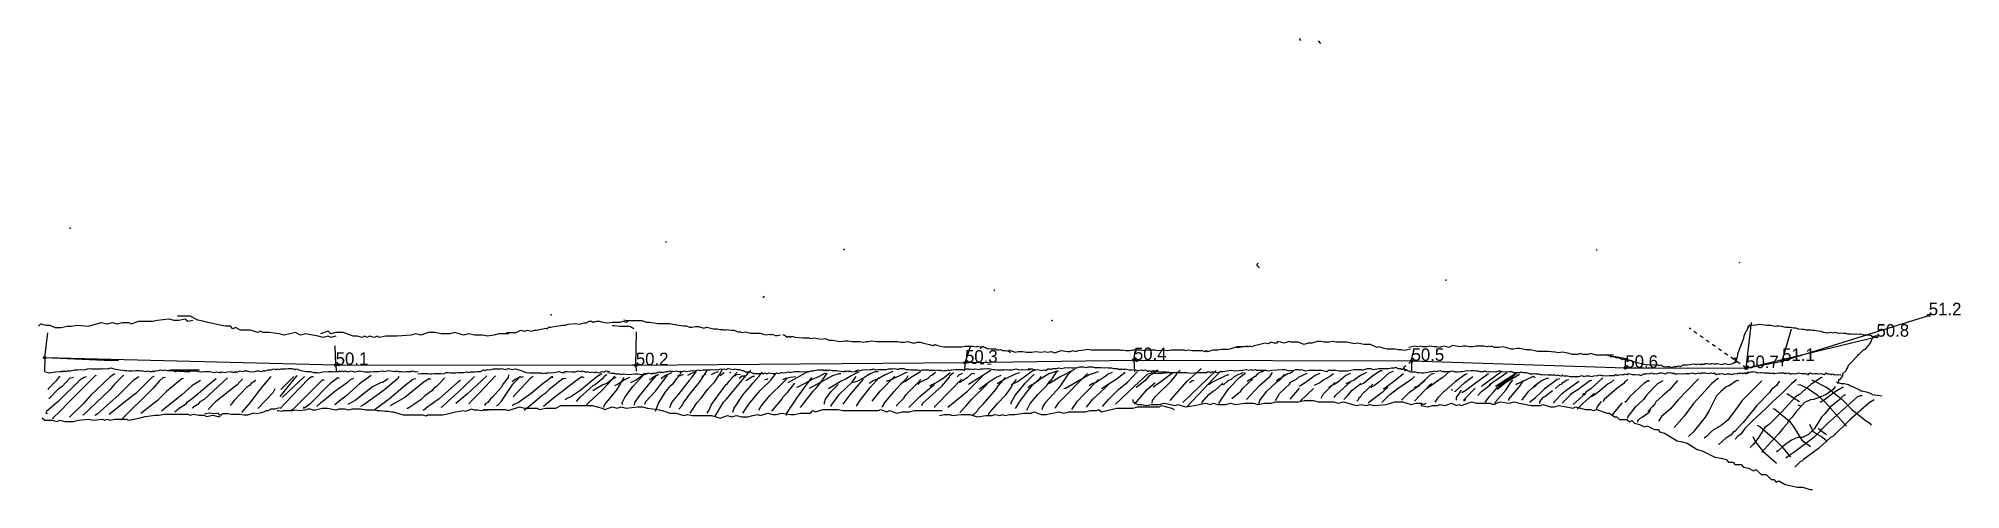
# Model space of a CAD drawing. Header units: millimetres. Extents: x 0 to 153, y -11 to 25.
import ezdxf

# ---------------------------------------------------------------- set-up
doc = ezdxf.new("R2010")
doc.units = ezdxf.units.MM
doc.linetypes.add('DASH', pattern=[0.6, 0.3, -0.3])

msp = doc.modelspace()

# ---------------------------------------------------------------- linework, layer by layer
at = {"layer": 'Shots', "color": 1}
for p, q in [((138.522, -0.27), (150.21, 3.374)), ((135.654, -0.84), (146.044, 1.67)), ((0, 0), (23.198, -0.588)), ((0, 0), (0, 0)), ((23.198, -0.588), (47.128, -0.608)), ((47.128, -0.608), (73.374, -0.4)), ((73.374, -0.4), (86.838, -0.198)), ((86.838, -0.198), (108.976, -0.262)), ((108.976, -0.262), (126.02, -0.812)), ((126.02, -0.812), (135.654, -0.84)), ((135.654, -0.84), (138.522, -0.27)), ((135.654, -0.84), (135.654, -0.84))]:
    msp.add_line(p, q, dxfattribs=at)
for centre in [(150.21, 3.374), (146.044, 1.67), (0, 0), (23.198, -0.588), (47.128, -0.608), (73.374, -0.4), (86.838, -0.198), (108.976, -0.262), (126.02, -0.812), (135.654, -0.84), (135.654, -0.84), (138.522, -0.27)]:
    msp.add_circle(centre, 0.1, dxfattribs=at)
at = {"layer": 'Sketch', "color": 32}
for points in [[(100.15, 25.27), (100.05, 25.47)], [(101.75, 25.07), (101.55, 25.27)], [(18.7, -4), (18.34, -4.12), (18.04, -4.12), (17.8, -4.24), (17.62, -4.24), (17.44, -4.36), (17.14, -4.42), (16.9, -4.48), (16.66, -4.42), (16.18, -4.6), (15.88, -4.6), (15.58, -4.54), (14.86, -4.54), (14.62, -4.48), (14.2, -4.48), (14.08, -4.6), (13.96, -4.6), (13.84, -4.42), (13.6, -4.48), (13.12, -4.42), (12.88, -4.48), (12.76, -4.48)], [(35.38, -4.18), (35.08, -4.18), (34.84, -4.24), (34.54, -4.18), (34.24, -4.18), (34.06, -4.12), (33.52, -4.3), (33.4, -4.24), (33.1, -4.3), (32.74, -4.36), (32.02, -4.54), (31.72, -4.6), (30.52, -4.6), (30.4, -4.66), (30.16, -4.6), (28.6, -4.6), (27.82, -4.36), (27.64, -4.36), (27.4, -4.3), (27.16, -4.3), (26.74, -4.24), (26.5, -4.24), (26.26, -4.18), (25.6, -4.18), (25.18, -4.12), (24.52, -4.12), (24.22, -4.18), (23.92, -4.12), (23.44, -4.12), (23.2, -4.18), (22.54, -4.06), (22.12, -4.06), (21.58, -4.18), (21.4, -4.18), (21.16, -4.12), (20.98, -4.12), (20.74, -4.18), (20.32, -4.24), (20.02, -4.18), (19.78, -4.24), (19, -4.24), (18.88, -4.3), (18.64, -4.24), (18.52, -4.24)], [(86.75, -3.33), (86.75, -3.53), (87.15, -3.73), (87.45, -3.73), (87.85, -3.83), (88.25, -3.73), (88.85, -3.73), (89.25, -3.63), (90.15, -3.83), (90.35, -3.73), (90.95, -3.93), (91.65, -3.83), (92.55, -3.63), (92.95, -3.73), (93.15, -3.63), (93.55, -3.73), (94.15, -3.73), (94.55, -3.63), (94.95, -3.73), (95.65, -3.63), (96.35, -3.63), (96.75, -3.73), (97.25, -3.63), (97.75, -3.63), (98.15, -3.53), (99.95, -3.53), (100.45, -3.43), (101.15, -3.43), (101.55, -3.53), (102.75, -3.53), (103.15, -3.63), (103.55, -3.53), (104.55, -3.83), (104.95, -3.73), (105.35, -3.83), (105.65, -3.73), (106.05, -3.83), (106.95, -3.73), (107.65, -3.53), (108.25, -3.53), (108.95, -3.73), (109.35, -3.63), (109.75, -3.63), (109.95, -3.73), (110.15, -3.63)]]:
    msp.add_lwpolyline(points, dxfattribs=at)
at = {"layer": 'Sketch', "color": 5}
for points in [[(49.5, 9.26), (49.54, 9.18)], [(123.74, 8.54), (123.74, 8.62)], [(111.74, 6.14), (111.74, 6.22)], [(135.1, 7.58), (135.18, 7.62)], [(57.3, 4.78), (57.3, 4.86), (57.38, 4.9)], [(75.74, 5.38), (75.66, 5.34)], [(0.06, -1.14), (0.34, -1.22), (0.54, -1.18), (0.86, -1.14), (1.22, -1.1), (1.34, -1.1), (1.42, -1.06), (1.5, -1.1), (1.58, -1.06), (1.66, -1.1), (1.82, -1.06), (2.02, -1.06), (2.38, -0.98), (2.62, -0.98), (2.82, -0.94), (3.14, -0.98), (3.42, -0.9), (3.62, -0.86), (3.78, -0.9), (4.54, -0.9), (4.62, -0.86), (4.82, -0.9), (4.98, -0.86), (5.06, -0.9), (5.26, -0.82), (5.5, -0.9), (5.86, -0.94), (6.02, -0.98), (6.38, -1.02), (6.54, -1.02), (6.74, -1.06), (6.98, -1.06), (7.26, -1.02), (7.54, -1.02), (7.7, -1.06), (7.86, -1.06), (8.06, -1.1), (8.22, -1.06), (8.42, -1.1), (8.54, -1.1), (8.62, -1.06), (8.7, -1.1), (8.86, -1.06), (9.06, -1.02), (9.22, -0.98), (9.38, -1.02), (9.54, -0.98), (9.7, -1.02), (10.06, -0.98), (12.34, -0.98)], [(4.14, -1.46), (4.06, -1.42), (1.86, -3.62), (1.22, -4.26), (0.62, -4.86), (0.74, -4.78)], [(5.58, -1.3), (5.22, -1.54), (3.66, -3.02), (3.1, -3.66), (1.98, -4.74)], [(6.3, -1.46), (6.22, -1.46), (5.58, -2.1), (5.18, -2.58), (3.06, -4.58), (3.1, -4.5)], [(8.7, -1.5), (8.54, -1.58), (7.26, -2.86), (6.5, -3.46), (5.14, -4.54)], [(9.82, -1.02), (11.58, -1.14)], [(10.38, -1.14), (10.62, -1.06), (11.1, -1.06), (11.18, -1.1), (11.38, -1.06), (12.02, -1.06), (12.42, -1.14), (12.5, -1.1), (12.58, -1.14), (12.74, -1.1), (13.1, -1.1), (13.3, -1.14), (13.5, -1.18), (13.7, -1.14), (13.9, -1.18), (13.98, -1.14), (14.06, -1.18), (14.14, -1.14), (14.34, -1.18), (14.7, -1.1), (14.86, -1.14), (14.98, -1.14), (15.06, -1.18), (15.18, -1.14), (15.26, -1.18)], [(15.1, -1.14), (15.38, -1.14), (15.58, -1.06), (15.78, -1.1), (15.94, -1.06), (16.14, -1.06), (16.38, -1.14), (16.74, -1.1), (16.9, -1.06), (17.06, -1.06), (17.26, -1.1), (17.42, -1.06), (17.58, -1.06), (17.82, -0.98), (18.02, -0.98), (18.26, -0.9), (18.46, -0.94), (18.54, -0.9), (18.7, -0.94), (18.86, -0.9), (19.22, -0.9), (19.42, -0.86), (19.74, -0.86), (19.98, -0.94), (20.06, -0.9), (20.42, -1.02), (20.82, -1.1), (21.18, -1.1), (21.42, -1.18), (21.74, -1.18), (21.86, -1.22), (22.18, -1.14), (22.62, -1.1), (22.94, -1.1), (23.1, -1.14), (23.26, -1.1), (23.42, -1.1), (23.5, -1.06), (23.58, -1.1), (23.7, -1.06), (23.86, -1.1), (23.94, -1.06), (24.18, -1.14), (24.42, -1.06), (24.66, -1.14), (24.94, -1.1), (25.1, -1.06), (25.54, -1.14), (25.94, -1.14), (26.22, -1.1), (26.62, -1.1), (26.9, -1.06), (27.1, -1.1), (27.42, -1.02), (27.58, -1.06), (27.94, -1.1), (28.02, -1.06), (28.18, -1.1), (28.46, -1.1), (28.66, -1.14), (28.82, -1.1), (29.22, -1.1), (29.3, -1.06), (29.58, -1.14), (29.66, -1.1), (29.74, -1.14)], [(18.02, -1.5), (17.14, -2.54), (16.38, -3.58), (15.7, -4.38)], [(20.1, -1.42), (18.74, -3.1)], [(19.86, -1.5), (18.82, -2.54)], [(20.7, -1.5), (18.94, -3.18)], [(26.02, -1.42), (25.66, -1.7), (25.1, -2.1), (23.98, -3.1), (23.62, -3.38), (23.14, -3.78)], [(28.22, -1.5), (28.14, -1.7), (27.1, -2.58), (25.46, -3.74), (25.18, -3.9)], [(29.74, -1.26), (29.82, -1.3), (30.02, -1.26), (30.58, -1.26), (30.74, -1.3), (30.86, -1.3), (31.02, -1.26), (31.58, -1.26), (31.78, -1.3), (32.02, -1.18), (32.18, -1.18), (32.38, -1.22), (32.78, -1.22), (32.94, -1.18), (33.42, -1.18), (33.62, -1.14), (33.78, -1.18), (33.94, -1.14), (34.3, -1.14), (34.46, -1.1), (34.74, -1.1), (34.98, -0.98), (35.06, -1.02), (35.3, -0.94), (35.5, -0.98), (35.78, -0.9), (36.34, -0.9), (36.42, -0.86), (36.7, -0.94), (36.98, -0.86), (37.3, -0.94), (37.54, -0.9), (37.98, -1.02), (38.22, -1.14), (38.38, -1.18), (38.66, -1.22), (39.62, -1.22), (39.7, -1.26), (39.86, -1.22), (39.94, -1.26), (40.14, -1.18), (40.3, -1.22), (40.58, -1.18), (40.98, -1.1), (41.22, -1.18), (41.38, -1.18), (41.5, -1.1), (41.66, -1.1), (41.74, -1.14), (41.9, -1.1), (42.06, -1.14), (42.34, -1.14), (42.5, -1.06), (42.78, -1.1), (42.86, -1.06), (43.1, -1.14), (43.34, -1.14), (43.5, -1.18), (43.66, -1.14), (43.82, -1.18), (43.9, -1.14), (44.06, -1.18), (44.22, -1.22), (44.42, -1.1), (44.58, -1.14), (44.66, -1.14), (44.74, -1.06), (45.06, -1.1)], [(34.26, -1.5), (32.94, -2.78), (32.18, -3.46), (31.7, -3.94), (31.58, -3.98)], [(35.26, -1.46), (33.7, -2.9), (32.78, -3.66)], [(35.94, -1.46), (34.7, -2.78), (34.06, -3.42), (33.82, -3.7)], [(36.98, -1.38), (36.94, -1.58), (36.54, -2.1), (36.38, -2.38), (35.74, -3.14), (35.54, -3.3), (35.34, -3.58), (35.14, -3.7), (35.06, -3.82)], [(36.01, -3.83), (36.13, -3.79), (36.41, -3.47), (37.33, -2.11), (37.81, -1.63), (37.89, -1.47)], [(38.94, -1.5), (38.7, -1.66), (37.34, -3.14)], [(44.42, -1.3), (44.02, -1.54), (42.66, -2.66), (41.94, -3.14), (41.66, -3.26), (41.5, -3.38)], [(42.41, -3.51), (42.69, -3.15), (43.45, -2.47), (43.73, -2.23), (43.89, -2.15), (44.09, -1.95), (44.37, -1.75), (44.57, -1.59), (44.61, -1.47), (44.81, -1.35)], [(43.13, -3.83), (43.41, -3.55), (44.41, -2.63), (45.25, -1.75), (45.45, -1.47)], [(44.86, -1.18), (45.16, -1.24), (45.4, -1.24), (45.52, -1.3), (45.82, -1.3), (46, -1.36), (46.12, -1.3), (46.54, -1.36), (47.08, -1.3), (47.32, -1.3), (47.56, -1.36), (47.8, -1.3), (47.92, -1.36)], [(46.09, -3.75), (46.01, -3.67), (46.25, -3.19), (46.45, -2.91), (46.89, -2.31), (47.65, -1.47), (47.85, -1.23)], [(47.86, -1.3), (47.18, -1.78), (46.7, -2.02)], [(47.01, -3.79), (47.05, -3.59), (47.45, -3.03), (48.25, -2.03), (48.57, -1.67), (48.77, -1.43)], [(47.85, -3.71), (47.93, -3.51), (48.69, -2.67), (49.09, -2.15), (49.61, -1.47), (49.65, -1.39)], [(47.86, -1.26), (48.02, -1.26), (48.1, -1.22), (48.3, -1.26), (48.46, -1.26), (48.54, -1.22), (48.62, -1.26), (48.86, -1.18), (49.02, -1.14), (49.1, -1.18), (49.18, -1.14), (49.26, -1.18), (49.54, -1.1), (49.7, -1.1), (49.86, -1.06), (49.94, -1.1), (50.02, -1.06), (50.1, -1.1), (50.38, -1.06), (50.58, -1.1), (50.82, -1.1), (50.98, -1.06), (51.14, -1.1), (51.5, -1.06), (51.58, -1.02), (51.66, -1.06), (51.94, -1.02), (52.1, -0.98), (52.26, -1.02), (52.46, -0.98), (53.06, -0.98), (53.14, -0.94), (53.3, -0.98), (53.46, -0.94), (53.54, -0.98), (53.74, -0.94), (53.9, -0.9), (53.98, -0.94), (54.14, -0.9), (54.34, -0.94), (54.5, -0.86), (54.66, -0.9), (54.9, -0.94), (55.06, -0.9), (55.22, -0.94), (55.42, -0.94), (55.58, -1.02), (55.7, -1.02), (55.86, -1.14), (56.22, -1.14), (56.54, -1.26), (57.34, -1.26), (57.42, -1.22), (57.58, -1.3), (57.74, -1.22), (58.02, -1.26), (58.26, -1.26), (58.34, -1.22), (58.5, -1.26), (58.74, -1.18), (58.94, -1.22), (59.34, -1.14), (59.42, -1.18), (59.74, -1.1), (60.18, -1.1), (60.34, -1.14), (60.5, -1.1), (60.66, -1.14), (60.86, -1.14), (61.1, -1.06), (61.26, -1.06), (61.62, -0.98), (62.06, -0.98), (62.14, -1.02), (62.22, -0.98), (62.3, -1.02), (62.38, -0.98), (62.46, -1.02), (62.58, -0.98), (62.78, -1.02), (63.1, -1.02), (63.26, -1.06), (63.62, -1.1), (63.74, -1.1), (63.82, -1.06), (63.9, -1.1), (64.06, -1.06), (64.14, -1.1), (64.22, -1.06), (64.3, -1.14), (64.66, -1.1), (64.82, -1.06)], [(48.94, -1.34), (48.82, -1.42), (48.74, -1.42), (48.46, -1.58), (48.38, -1.7), (48.18, -1.78)], [(48.69, -4.19), (48.69, -4.27), (48.93, -3.63), (49.53, -2.71), (49.93, -2.23), (50.13, -2.03), (50.41, -1.67), (50.61, -1.43), (50.77, -1.11)], [(49.98, -1.22), (49.5, -1.42), (49.14, -1.7)], [(49.85, -3.99), (50.01, -3.59), (50.53, -2.95), (51.41, -1.83), (51.45, -1.71), (51.61, -1.55), (51.97, -1.07)], [(50.9, -1.34), (50.66, -1.46), (50.54, -1.46), (50.46, -1.5)], [(50.57, -4.11), (50.81, -3.83), (50.93, -3.59), (51.13, -3.31), (51.41, -2.95), (52.21, -1.95), (52.57, -1.39), (52.81, -1.03), (52.81, -0.95)], [(51.9, -1.1), (51.26, -1.42)], [(51.45, -4.43), (52.01, -3.59), (52.33, -3.23), (52.85, -2.55), (53.17, -2.19), (53.41, -1.95), (53.85, -1.27), (53.97, -1.07), (54.01, -0.99)], [(52.7, -1.3), (52.46, -1.5), (52.38, -1.5)], [(52.81, -4.43), (52.93, -4.27), (53.17, -3.75), (54.09, -2.47), (54.33, -2.15), (54.45, -2.07), (54.57, -1.87), (55.21, -1.15)], [(53.7, -1.14), (53.54, -1.18), (53.34, -1.26), (53.14, -1.38)], [(53.45, -4.67), (54.13, -3.55), (54.33, -3.35), (54.61, -2.99), (55.73, -1.63), (56.09, -1.23), (56.29, -0.99)], [(54.18, -1.22), (53.86, -1.46)], [(55.46, -1.38), (55.3, -1.34), (55.14, -1.38), (55.06, -1.46), (54.98, -1.46), (54.78, -1.62)], [(54.85, -4.35), (54.97, -4.03), (55.69, -2.95), (56.25, -2.31), (56.45, -2.03), (56.97, -1.47), (57.21, -1.15)], [(55.82, -1.46), (55.7, -1.5), (55.62, -1.46), (55.38, -1.66)], [(55.65, -4.43), (56.13, -3.71), (57.05, -2.63), (57.89, -1.79), (58.29, -1.27)], [(56.58, -1.5), (56.46, -1.5), (56.02, -1.78), (55.86, -1.86)], [(60.94, -1.14), (60.86, -1.1), (59.26, -2.02)], [(62.26, -1.26), (62.18, -1.26), (61.74, -1.5), (61.18, -1.74), (60.1, -2.34), (59.94, -2.38)], [(60.25, -3.99), (60.49, -3.67), (60.89, -3.15), (61.25, -2.71), (61.49, -2.47), (61.93, -1.91), (62.37, -1.23)], [(63.46, -1.3), (63.3, -1.3), (62.82, -1.46), (60.94, -2.46)], [(64.94, -1.14), (64.34, -1.42), (63.82, -1.74), (63.54, -1.86), (62.5, -2.5)], [(62.69, -3.91), (62.69, -3.83), (63.37, -2.91), (64.37, -1.95), (64.69, -1.51)], [(66.46, -1.14), (66.18, -1.14), (65.82, -1.3), (65.3, -1.62), (64.74, -1.9), (64.38, -2.02)], [(64.62, -1.02), (64.7, -1.06), (64.86, -0.98), (65.06, -1.02), (65.22, -0.98), (65.46, -0.94), (65.66, -0.98), (65.82, -0.94), (65.98, -0.94), (66.06, -0.9), (66.26, -0.98), (66.42, -0.94), (67.1, -0.94), (67.26, -0.9), (67.62, -0.9), (67.78, -0.86), (68.06, -0.94), (68.14, -0.86), (68.5, -0.86), (68.66, -0.94), (68.86, -0.94), (69.02, -0.98), (69.62, -0.98), (69.82, -1.02), (69.98, -0.98), (70.46, -0.98), (70.58, -1.02), (70.66, -0.98), (70.74, -1.02), (70.82, -0.98), (70.98, -1.02), (71.14, -0.98), (71.3, -1.02), (71.38, -0.98), (71.54, -1.06), (71.7, -1.02), (71.9, -1.02), (72.06, -0.98), (72.14, -1.02), (72.3, -0.98), (72.62, -0.94), (73.18, -0.94), (73.26, -0.98), (73.5, -0.9), (73.66, -0.9), (73.74, -0.94), (73.86, -0.9), (74.02, -0.94), (74.18, -0.9), (74.5, -0.94), (74.66, -0.9), (74.82, -0.9), (74.94, -0.86), (75.02, -0.9), (75.1, -0.86), (75.18, -0.9), (75.26, -0.86), (75.62, -0.94), (75.74, -0.94), (75.9, -0.98), (76.5, -0.98), (76.58, -0.94), (76.66, -0.98), (76.74, -0.94), (76.9, -0.98), (77.1, -0.98), (77.26, -0.94), (77.42, -0.9), (77.62, -0.94), (77.86, -0.98), (77.94, -0.94), (78.14, -0.98), (78.34, -0.94), (78.5, -0.98), (78.58, -0.94)], [(67.62, -1.1), (67.02, -1.38), (66.5, -1.66), (66.06, -1.86), (65.74, -2.06)], [(65.97, -3.47), (66.09, -3.35), (66.61, -2.67), (67.77, -1.47)], [(66.77, -3.95), (67.01, -3.55), (67.73, -2.71), (68.17, -2.19), (68.73, -1.63), (68.85, -1.43)], [(68.78, -1.18), (68.62, -1.22), (68.14, -1.46), (67.3, -1.86), (67.18, -1.86), (67.1, -1.9)], [(69.82, -1.14), (69.02, -1.62), (68.62, -1.9), (68.34, -2.02), (68.26, -2.1)], [(71.02, -1.18), (70.74, -1.42), (70.62, -1.46), (70.38, -1.7), (69.74, -1.98), (69.62, -2.14)], [(69.93, -3.83), (70.01, -3.63), (71.53, -2.27), (72.13, -1.55), (72.17, -1.43), (72.45, -1.19)], [(72.18, -1.22), (71.7, -1.62), (71.06, -2.02), (70.74, -2.18), (70.58, -2.3)], [(72.01, -3.95), (73.57, -2.67), (74.77, -1.47)], [(73.18, -1.26), (72.9, -1.38), (72.74, -1.54)], [(74.14, -1.34), (74.1, -1.26), (73.9, -1.3), (73.54, -1.62), (72.9, -2.02)], [(75.42, -1.02), (73.66, -2.14)], [(76.22, -1.42), (75.86, -1.58), (75.46, -1.86), (75.34, -1.9), (74.5, -2.54)], [(77.74, -1.22), (77.42, -1.3), (76.66, -1.66), (75.94, -2.1)], [(77.05, -3.71), (77.05, -3.59), (77.37, -3.03), (78.17, -2.03), (78.89, -1.31)], [(78.98, -0.98), (78.78, -1.06), (77.62, -1.9), (77.06, -2.18)], [(77.41, -4.07), (77.81, -3.43), (78.29, -2.75), (78.73, -2.23), (79.33, -1.67), (79.45, -1.47)], [(78.29, -4.19), (78.57, -3.67), (79.17, -2.95), (79.89, -2.23), (80.13, -1.87), (80.25, -1.79), (80.73, -1.07), (80.81, -1.03)], [(80.7, -1.14), (80.62, -1.1), (80.06, -1.3), (79.42, -1.7), (78.86, -2.1), (78.54, -2.26), (78.38, -2.42)], [(78.42, -0.86), (78.58, -0.9), (78.74, -0.9), (78.98, -0.98), (79.14, -0.94), (79.5, -1.02), (79.66, -0.98), (79.82, -1.02), (79.98, -0.9), (80.1, -0.9), (80.26, -0.94), (80.34, -0.86), (80.66, -0.86), (80.82, -0.82), (81.06, -0.86), (81.38, -0.78), (81.66, -0.82), (81.74, -0.78), (81.9, -0.82), (82.3, -0.82), (82.54, -0.74), (82.82, -0.74), (83.02, -0.78), (83.18, -0.74), (83.54, -0.74), (83.7, -0.78), (84.22, -0.78), (84.5, -0.82), (84.66, -0.78), (84.82, -0.82), (85.06, -0.82), (85.22, -0.86), (85.5, -0.86), (85.66, -0.94), (85.74, -0.9), (85.82, -0.94), (85.9, -0.9), (86.06, -0.94), (86.14, -0.9), (86.46, -0.98), (86.7, -0.98), (86.86, -0.94), (87.18, -1.02), (87.42, -0.98), (87.58, -1.02), (87.74, -0.98), (87.98, -1.1), (88.06, -1.02), (88.22, -1.1), (88.3, -1.06), (88.42, -1.1), (88.58, -1.06)], [(79.53, -4.15), (79.57, -3.95), (79.81, -3.55), (80.97, -2.31), (81.61, -1.35), (81.93, -0.99)], [(82.1, -0.94), (81.02, -1.5), (80.06, -2.1)], [(80.57, -4.03), (80.89, -3.55), (83.13, -1.27)], [(83.98, -1.14), (83.26, -1.38), (81.38, -2.46), (81.26, -2.5)], [(85.1, -1.18), (84.7, -1.34), (84.62, -1.46), (83.82, -1.98), (83.54, -2.06), (83.26, -2.26)], [(86.14, -1.18), (85.5, -1.7), (84.26, -2.5)], [(84.33, -3.91), (84.85, -3.31), (85.61, -2.55), (86.33, -1.95), (87.13, -1.11)], [(85.37, -3.71), (86.85, -2.31), (87.93, -1.31)], [(88.78, -1.02), (88.66, -1.02), (88.34, -1.3), (88.06, -1.46), (87.7, -1.86), (87.22, -2.22), (87.02, -2.38)], [(87.94, -1.3), (88.18, -1.24), (88.3, -1.18), (88.42, -1.24), (89.08, -1.24), (89.62, -1.18), (91.06, -1.18), (91.3, -1.24), (91.96, -1.18), (92.62, -1.18), (92.74, -1.12), (92.98, -1.18), (93.1, -1.12), (93.46, -1.18), (93.76, -1.12), (93.94, -1.12), (94.24, -1.06), (94.6, -1), (94.9, -1.06), (95.5, -1), (95.8, -0.94), (96.04, -1), (96.16, -0.94), (96.28, -1), (96.52, -0.94), (96.64, -1), (97.36, -1), (97.54, -1.06), (97.84, -1), (98.68, -0.94), (98.86, -0.94), (99.22, -1.06), (99.34, -1), (99.52, -1.06), (99.76, -0.94), (99.94, -0.94), (100.06, -1), (100.18, -0.94), (100.48, -1.06), (100.78, -1), (101.8, -1), (102.22, -1.12), (102.34, -1), (102.94, -1), (103.18, -1.06), (103.9, -1.06), (104.38, -0.94), (104.92, -0.94), (105.04, -1), (105.46, -0.88), (105.7, -0.88), (105.94, -0.94), (106.36, -0.88), (107.14, -0.88), (107.38, -0.82), (107.62, -0.82), (107.74, -0.76), (107.86, -0.88), (108.1, -0.88), (108.22, -0.94), (108.34, -0.88), (108.46, -0.94), (108.34, -0.82)], [(88.29, -3.63), (88.33, -3.43), (88.57, -3.11), (89.81, -1.87), (90.25, -1.31), (90.25, -1.23), (90.53, -0.99)], [(88.3, -1.06), (88.38, -1.02), (88.74, -1.1), (89.06, -1.14), (89.42, -1.14), (89.5, -1.18), (89.58, -1.14), (89.9, -1.22)], [(89.94, -1.22), (88.98, -1.94), (88.54, -2.26), (88.42, -2.3), (88.38, -2.38)], [(89.73, -3.43), (91.09, -1.87), (92.05, -1.03), (92.21, -0.87)], [(90.73, -3.59), (93.41, -1.03)], [(91.09, -3.91), (93.73, -1.07)], [(94.38, -1.42), (94.3, -1.38), (93.06, -1.98), (92.78, -2.18)], [(93.61, -3.67), (93.81, -3.31), (94.41, -2.47), (95.25, -1.59), (95.69, -1.27), (95.73, -1.19)], [(95.54, -1.18), (95.38, -1.3), (95.18, -1.34), (94.82, -1.54), (94.58, -1.74), (94.34, -1.86), (94.02, -2.14), (93.9, -2.18)], [(95.81, -3.35), (96.85, -2.23), (97.69, -1.47), (97.89, -1.19)], [(97.26, -1.02), (97.1, -1.14), (96.98, -1.14), (96.7, -1.3), (96.5, -1.5), (95.86, -1.9)], [(96.81, -3.67), (96.89, -3.43), (97.41, -2.71), (98.17, -1.99), (98.57, -1.67), (98.85, -1.35)], [(99.54, -1.1), (99.26, -1.26), (99.1, -1.3), (98.7, -1.54), (98.46, -1.66), (98.22, -1.86)], [(100.62, -1.26), (99.94, -1.58), (99.78, -1.74), (99.3, -1.98), (99.22, -2.06)], [(101.66, -1.26), (101.3, -1.42), (100.42, -2.06), (100.02, -2.3)], [(102.74, -1.3), (102.46, -1.5), (101.98, -1.78), (101.66, -2.02), (101.22, -2.22)], [(104.1, -1.26), (103.74, -1.42), (103.18, -1.9), (102.9, -2.1), (102.62, -2.22), (102.38, -2.38)], [(105.38, -1.18), (104.9, -1.42), (104.42, -1.78), (103.74, -2.1)], [(106.62, -1.06), (106.5, -1.06), (105.9, -1.46), (105.14, -2.06), (104.86, -2.18)], [(107.5, -1.1), (107.18, -1.22), (106.34, -1.98), (106.02, -2.22), (105.82, -2.34), (105.74, -2.42)], [(108.34, -1.3), (107.42, -2.02), (107.14, -2.22), (106.78, -2.5), (106.7, -2.5)], [(109.22, -1.5), (108.94, -1.78), (107.86, -2.5), (107.5, -2.78)], [(108.42, -1.06), (108.54, -0.94), (108.7, -1.06), (108.78, -1.06), (108.86, -1.14), (109.26, -1.14), (109.42, -1.18), (109.62, -1.18), (109.78, -1.22), (109.94, -1.22), (110.1, -1.18), (110.5, -1.1), (110.58, -1.14), (110.78, -1.06), (110.94, -1.1), (111.22, -1.02), (111.46, -1.1), (112.02, -1.1), (112.18, -1.06), (112.42, -1.14), (112.7, -1.14), (112.86, -1.1), (113.02, -1.1), (113.3, -1.06), (113.74, -1.02), (113.98, -1.02), (114.14, -1.06), (114.26, -1.06), (114.42, -1.1), (114.7, -1.1), (114.78, -1.06), (114.98, -1.14), (115.14, -1.1), (115.22, -1.14), (115.3, -1.1), (115.5, -1.14), (115.58, -1.1), (115.66, -1.14), (115.94, -1.06), (116.02, -1.06), (116.1, -1.14), (116.26, -1.1), (116.62, -1.14), (116.78, -1.1), (116.94, -1.1), (117.1, -1.18), (117.62, -1.18), (117.7, -1.14), (117.86, -1.18), (118.1, -1.18), (118.42, -1.3), (118.62, -1.3), (118.7, -1.26), (118.86, -1.3), (119.1, -1.3), (119.26, -1.34), (119.38, -1.34), (119.54, -1.38), (119.7, -1.34), (119.86, -1.38), (120.38, -1.38), (120.54, -1.42), (120.62, -1.38), (120.86, -1.46), (120.94, -1.46)], [(110.78, -1.26), (110.5, -1.34), (109.7, -2.1), (109.5, -2.3), (109.3, -2.34), (109.22, -2.42)], [(112.02, -1.14), (111.9, -1.18), (111.74, -1.34), (111.46, -1.58), (111.18, -1.78), (110.18, -2.5)], [(113.42, -1.3), (113.22, -1.38), (112.46, -1.94), (111.54, -2.74)], [(112.41, -2.67), (112.49, -2.67), (113.21, -1.99), (113.85, -1.51)], [(115.1, -1.3), (114.14, -1.98), (113.3, -2.62), (112.98, -2.82)], [(116.18, -1.1), (114.54, -2.3)], [(116.58, -1.22), (115.18, -2.18)], [(117.3, -1.26), (115.66, -2.3)], [(117.34, -1.26), (115.82, -2.54)], [(117.58, -1.34), (115.9, -2.34)], [(117.14, -1.46), (115.94, -2.26)], [(118.82, -1.62), (118.66, -1.5), (117.46, -2.1), (117.38, -2.1), (117.3, -2.18)], [(120.98, -1.34), (120.98, -1.42), (121.14, -1.46), (121.42, -1.46), (121.62, -1.5), (122.3, -1.5), (122.54, -1.42), (122.7, -1.5), (122.9, -1.46), (123.14, -1.46), (123.3, -1.5), (123.5, -1.46), (123.82, -1.42), (123.98, -1.38), (124.14, -1.42), (124.26, -1.42), (124.42, -1.46), (124.74, -1.42), (125.18, -1.42), (125.22, -1.34), (125.3, -1.34), (125.38, -1.42), (125.54, -1.38), (125.74, -1.34), (125.9, -1.34), (125.98, -1.3), (126.14, -1.34), (126.22, -1.34), (126.26, -1.26), (126.58, -1.34), (126.74, -1.34), (126.94, -1.38), (127.1, -1.34), (127.26, -1.42), (127.5, -1.3), (127.66, -1.3), (127.74, -1.26), (127.94, -1.3), (128.1, -1.22), (128.26, -1.3), (128.34, -1.26), (128.54, -1.3), (128.78, -1.22), (128.94, -1.22), (129.22, -1.3), (129.38, -1.18), (129.54, -1.22), (129.62, -1.18), (129.78, -1.26), (129.86, -1.22), (129.94, -1.3), (130.14, -1.3), (130.3, -1.26), (130.46, -1.3), (130.58, -1.26), (130.66, -1.3), (130.82, -1.26), (131.14, -1.26), (131.34, -1.22), (131.58, -1.3), (131.86, -1.22), (132.02, -1.26), (132.1, -1.22), (132.38, -1.22), (132.66, -1.26), (132.82, -1.22), (132.98, -1.26), (133.1, -1.22), (133.26, -1.34), (133.42, -1.3), (133.58, -1.3), (133.74, -1.26), (133.94, -1.34), (134.1, -1.3), (134.34, -1.3), (134.5, -1.34), (134.74, -1.26), (134.9, -1.3), (135.06, -1.22), (135.14, -1.26), (135.3, -1.22), (135.38, -1.26), (135.54, -1.22), (135.78, -1.22), (135.78, -1.14), (135.86, -1.18)], [(135.54, -1.26), (135.7, -1.26), (136.02, -1.14), (136.18, -1.14), (136.26, -1.1), (136.5, -1.18), (136.66, -1.22), (136.82, -1.18), (136.94, -1.18), (137.1, -1.22), (137.46, -1.22), (137.54, -1.26), (137.7, -1.22), (137.78, -1.26), (137.86, -1.22), (137.94, -1.26), (138.22, -1.22), (138.62, -1.22), (138.7, -1.26), (138.78, -1.22), (138.86, -1.26), (139.06, -1.22), (139.14, -1.3), (139.3, -1.3), (139.38, -1.26), (139.54, -1.3), (139.7, -1.26), (139.86, -1.22), (140.06, -1.26), (140.3, -1.26), (140.38, -1.3), (140.46, -1.26), (140.54, -1.34), (140.62, -1.34), (140.74, -1.22), (140.9, -1.26), (140.98, -1.3), (141.14, -1.26), (141.34, -1.26), (141.5, -1.3), (141.66, -1.26), (141.86, -1.34), (142.02, -1.22), (142.1, -1.3), (142.26, -1.3), (142.42, -1.34), (142.5, -1.3), (142.66, -1.38), (142.74, -1.34), (142.9, -1.38), (142.98, -1.34), (143.14, -1.38), (143.22, -1.38)], [(3.3, -1.54), (3.14, -1.58), (2.82, -1.78), (1.06, -3.5), (0.18, -4.26), (0.1, -4.42), (0.22, -4.46)], [(1.22, -1.54), (1.14, -1.54), (0.9, -1.86), (0.3, -2.46), (0.26, -2.54)], [(2.3, -1.58), (1.98, -1.66), (1.38, -2.3), (1.1, -2.5), (0.34, -3.3)], [(7.5, -1.54), (7.06, -1.82), (5.94, -2.94), (4.18, -4.5), (4.06, -4.62), (4.06, -4.54)], [(9.62, -1.58), (9.42, -1.62), (9.14, -1.86), (8.62, -2.46), (6.06, -4.98)], [(11.06, -1.66), (10.94, -1.7), (9.7, -2.7), (8.98, -3.42), (7.78, -4.38), (7.66, -4.46)], [(12.42, -1.82), (11.74, -2.26), (10.94, -2.98), (9.3, -4.26)], [(13.66, -1.7), (12.98, -2.26), (11.86, -3.22), (11.3, -3.62), (11.22, -3.74), (10.74, -4.02), (10.38, -4.34)], [(14.58, -1.62), (12.7, -3.34), (12.38, -3.54), (12.22, -3.74), (11.82, -3.98), (11.78, -4.06)], [(15.78, -1.7), (15.34, -2.18), (14.62, -2.74), (13.62, -3.54), (13.02, -4.14)], [(16.82, -1.82), (16.46, -2.06), (16.34, -2.22), (16.1, -2.38), (15.1, -3.42), (14.94, -3.62), (14.9, -3.74), (14.78, -3.82)], [(18.34, -2.5), (18.18, -2.82), (16.98, -4.06)], [(21.42, -1.54), (21.3, -1.54), (21.02, -1.7), (19.74, -3.06), (19.22, -3.58), (18.78, -4.06)], [(22.3, -1.82), (22.14, -1.78), (19.78, -4.14), (19.58, -4.26), (19.66, -4.18)], [(23.5, -1.66), (23.38, -1.62), (22.74, -2.1), (21.18, -3.66), (20.9, -3.9), (20.62, -4.06), (20.7, -3.94)], [(24.62, -1.66), (24.34, -1.78), (24.14, -1.98), (23.14, -2.7), (22.34, -3.38), (22.02, -3.62), (21.7, -3.9)], [(27.38, -1.7), (26.94, -1.98), (26.78, -2.02), (26.14, -2.34), (24.74, -3.42), (24.18, -3.74)], [(29.58, -1.7), (29.34, -1.74), (28.74, -2.22), (27.5, -3.3), (26.34, -4.14), (26.26, -4.18)], [(30.82, -1.74), (30.66, -1.7), (30.26, -1.94), (28.7, -3.18), (27.74, -3.74), (27.58, -3.86)], [(31.9, -1.62), (31.3, -2.26), (31.02, -2.46), (30.86, -2.66), (30.3, -3.06), (29.98, -3.38), (28.94, -4.06), (28.86, -4.06)], [(33.14, -1.82), (32.9, -1.98), (31.46, -3.3), (30.54, -3.94), (30.22, -4.18), (30.14, -4.22)], [(38.14, -1.54), (37.98, -1.58), (37.9, -1.54), (37.5, -1.74), (37.26, -1.94)], [(40.5, -1.62), (40.5, -1.54), (40.42, -1.54), (40.14, -1.78), (39.74, -2.06), (38.78, -2.86), (37.78, -3.58), (37.42, -3.74), (37.26, -3.86)], [(41.54, -1.66), (41.38, -1.7), (41.3, -1.7), (40.22, -2.54), (39.9, -2.86), (39.66, -3.02), (38.9, -3.7), (38.22, -4.22)], [(43.02, -1.62), (42.82, -1.54), (42.3, -1.9), (40.42, -3.34), (39.78, -3.9)], [(45.54, -1.58), (45.34, -1.66), (44.82, -2.06), (44.5, -2.18), (43.7, -2.66)], [(44.57, -3.95), (44.65, -3.75), (45.65, -2.55), (46.21, -1.59)], [(46.62, -1.58), (46.22, -1.78), (45.66, -2.14), (45.42, -2.26)], [(56.93, -4.19), (57.09, -3.91), (57.81, -3.03), (58.89, -1.95), (59.17, -1.67)], [(57.66, -1.66), (57.58, -1.74), (57.42, -1.78)], [(57.97, -4.27), (58.81, -3.27), (58.85, -3.15), (59.21, -2.79), (59.81, -2.03)], [(59.86, -1.54), (59.46, -1.58), (59.06, -1.66), (58.82, -1.78)], [(59.13, -4.63), (59.17, -4.43), (60.01, -3.15), (61.17, -1.59)], [(62.17, -3.71), (62.17, -3.59), (62.25, -3.31), (62.69, -2.71), (63.25, -2.15)], [(63.65, -3.71), (64.29, -2.87), (65.29, -1.71)], [(64.73, -3.87), (64.97, -3.47), (65.81, -2.39), (66.53, -1.59)], [(67.93, -3.87), (67.93, -3.79), (68.49, -3.23), (68.69, -2.95), (69.73, -1.91), (69.77, -1.79), (69.85, -1.75)], [(68.89, -3.99), (69.77, -3.11), (70.85, -2.19), (70.93, -2.15)], [(70.97, -3.99), (70.97, -3.91), (72.29, -2.55), (73.09, -1.71)], [(72.97, -4.39), (73.45, -3.87), (73.93, -3.31), (75.13, -2.11), (75.17, -2.03)], [(73.97, -4.63), (74.33, -4.27), (74.41, -4.11), (74.81, -3.71), (75.85, -2.51), (76.05, -2.23), (76.61, -1.59)], [(75.25, -4.59), (75.29, -4.43), (75.97, -3.67), (76.65, -2.95), (77.01, -2.47), (77.21, -2.07), (77.49, -1.75)], [(81.89, -4.15), (82.33, -3.47), (82.85, -2.95), (84.01, -1.75)], [(83.05, -3.95), (83.17, -3.83), (83.57, -3.31), (84.53, -2.43), (84.85, -2.11)], [(86.89, -3.71), (87.89, -2.55), (88.53, -1.99)], [(91.62, -1.86), (91.5, -1.86), (91.26, -2.02)], [(92.29, -3.63), (92.29, -3.55), (92.81, -2.95), (93.17, -2.67), (93.33, -2.59), (93.93, -2.03)], [(94.65, -3.27), (95.37, -2.67), (95.49, -2.47), (96.29, -1.71)], [(98.13, -3.43), (98.45, -2.87), (99.29, -2.07)], [(99.29, -3.31), (100.05, -2.43)], [(100.09, -3.47), (101.17, -2.47)], [(101.77, -3.23), (101.93, -2.91), (102.85, -1.99)], [(102.81, -3.19), (102.93, -2.99), (104.13, -1.91)], [(103.57, -3.35), (103.81, -3.11), (104.25, -2.59), (104.93, -2.07)], [(104.61, -3.47), (104.77, -3.31), (104.81, -3.19), (104.93, -3.11), (105.01, -2.95), (105.53, -2.43), (105.89, -2.11)], [(105.57, -3.63), (105.57, -3.55), (106.73, -2.67), (107.09, -2.35)], [(106.61, -3.59), (107.25, -2.95), (107.85, -2.47)], [(108.17, -3.39), (108.57, -2.99), (108.81, -2.75), (109.33, -2.39), (110.05, -1.79)], [(109.21, -3.47), (110.45, -2.15), (110.61, -2.07)], [(110.85, -3.55), (111.13, -3.15), (111.57, -2.67)], [(112.57, -3.39), (112.57, -3.19), (112.97, -2.59)], [(113.29, -3.35), (113.17, -3.47), (113.17, -3.35), (114.05, -2.43)], [(114.25, -3.03), (114.25, -3.03), (114.57, -2.67), (114.97, -2.39), (115.29, -2.11)], [(114.85, -3.55), (115.21, -3.07), (115.49, -2.79), (116.05, -2.11)], [(115.65, -3.79), (115.61, -3.71), (115.69, -3.51), (116.49, -2.59), (116.89, -1.99), (117.05, -1.79)], [(116.73, -3.43), (116.73, -3.31), (117.61, -2.27), (117.89, -1.83)], [(117.73, -3.35), (117.81, -3.35), (118.33, -2.67), (118.65, -2.39), (118.89, -2.23), (118.97, -2.15)], [(118.37, -3.55), (118.85, -3.19), (119.81, -2.27)], [(119.9, -1.66), (119.74, -1.66), (119.34, -1.86), (118.7, -2.34)], [(119.21, -3.67), (119.21, -3.51), (119.49, -3.15), (119.61, -3.11), (120.21, -2.63)], [(120.78, -1.7), (120.58, -1.74), (119.74, -2.38), (119.54, -2.46)], [(120.37, -3.63), (120.33, -3.55), (121.05, -2.79)], [(121.5, -1.78), (121.3, -1.82), (121.1, -1.98), (120.98, -2.02), (120.9, -2.14), (120.78, -2.18), (120.46, -2.46)], [(120.97, -3.63), (121.85, -2.75)], [(122.3, -1.9), (121.94, -2.18), (121.38, -2.58), (120.98, -2.9)], [(123.34, -1.82), (123.18, -1.86), (122.22, -2.58), (121.62, -2.94)], [(121.85, -3.75), (122.33, -3.31), (122.69, -2.99), (122.85, -2.91)], [(122.17, -4.11), (122.65, -3.63), (123.57, -2.83)], [(124.22, -1.62), (123.26, -2.5), (122.9, -2.74), (122.78, -2.86), (122.58, -2.94)], [(125.1, -1.78), (124.86, -1.98), (124.66, -2.1), (123.82, -2.78), (123.5, -3.02), (123.3, -3.14)], [(126.22, -1.78), (125.98, -1.94), (125.9, -2.06), (125.34, -2.46), (124.34, -3.34), (124.22, -3.5)], [(127.94, -1.9), (127.86, -1.82), (127.5, -2.06), (126.34, -3.14), (126.18, -3.34), (126.14, -3.46), (125.98, -3.58)], [(129.02, -1.86), (128.58, -2.1), (127.74, -2.98), (127.46, -3.34), (126.7, -4.06)], [(130.18, -1.82), (129.82, -2.22), (129.54, -2.58), (128.98, -3.06), (128.46, -3.54), (128.38, -3.7), (128.18, -3.9), (127.82, -4.3)], [(131.86, -1.7), (130.94, -2.62), (130.22, -3.38), (129.58, -4.1), (128.9, -4.7), (128.66, -5.06)], [(133.46, -1.7), (133.38, -1.7), (132.9, -2.1), (132.38, -2.66), (131.46, -3.66), (130.7, -4.66), (129.9, -5.58)], [(135.06, -1.86), (134.9, -1.82), (134.3, -2.26), (134.06, -2.34), (133.62, -2.7), (133.3, -3.06), (132.7, -4.22), (132.38, -4.74), (132.18, -5.02), (131.74, -5.54), (131.42, -5.94), (131.06, -6.3)], [(136.9, -1.86), (136.1, -2.66), (135.58, -3.18), (135.34, -3.42), (134.66, -4.34), (134.46, -4.62), (134.18, -4.98), (133.66, -5.42), (132.98, -5.82), (132.5, -6.3), (132.3, -6.42)], [(138.34, -1.94), (138.26, -1.94), (138.06, -2.22), (137.66, -2.54), (137.5, -2.78), (136.5, -3.82), (135.74, -4.78), (135.42, -5.18), (135.18, -5.42), (134.74, -5.9), (134.66, -5.9), (134.42, -6.18), (134.02, -6.42), (133.5, -6.9), (133.42, -6.94)], [(139.66, -1.74), (139.26, -2.1), (139.06, -2.3), (138.54, -2.82), (137.78, -3.5), (137.22, -4.06), (136.1, -5.1), (135.54, -5.66), (135.22, -6.1), (134.98, -6.26), (134.78, -6.5)], [(141.74, -1.62), (141.66, -1.58), (140.82, -2.14), (139.9, -2.94), (139.58, -3.14), (138.46, -4.34), (137.5, -5.3), (137.14, -5.58), (136.62, -6.42), (136.22, -6.94), (135.98, -7.18)], [(142.74, -2.3), (142.58, -2.54), (142.02, -2.94), (141.42, -3.22), (141.02, -3.34), (140.78, -3.38), (140.3, -3.58), (139.62, -4.34), (139.3, -4.78), (139.06, -5.02), (138.9, -5.3), (138.58, -5.66), (138.26, -6.06), (137.1, -7.34), (136.94, -7.5), (136.9, -7.58)], [(143.58, -2.98), (143.38, -3.06), (143.02, -3.42), (142.38, -3.94), (141.9, -4.5), (141.66, -4.74), (141.1, -5.66), (140.62, -6.14), (140.14, -6.38), (139.74, -6.38), (139.26, -6.58), (138.9, -6.86), (138.58, -7.1), (138.18, -7.46), (138.1, -7.46), (138.06, -7.54)], [(144.9, -3.06), (144.74, -3.06), (144.54, -3.14), (142.14, -5.26), (141.06, -6.38), (139.46, -7.58), (138.98, -7.9), (138.82, -8.02)], [(138.9, -2.86), (139.9, -3.5)], [(139.78, -2.14), (139.98, -2.18), (140.62, -2.5), (141.3, -2.98), (141.98, -3.58), (143.58, -5.38), (143.66, -5.46)], [(140.9, -1.78), (142.14, -2.42), (143.3, -3.34), (144.06, -4.1), (145.14, -4.98), (145.5, -5.22), (145.62, -5.38)], [(143.42, -2.38), (143.34, -2.38), (142.74, -2.74), (141.9, -3.38), (141.54, -3.58)], [(-0.2, -4.8), (0, -5), (0.6, -5), (1, -5.1), (1.2, -5), (1.6, -5.1), (2.3, -5.1), (2.7, -5), (3.5, -4.9), (3.9, -5), (4.6, -4.9), (4.8, -5), (5, -4.9), (5.2, -5), (5.6, -4.9), (6.5, -4.9), (6.7, -5), (7.1, -4.9), (7.6, -4.8), (8, -4.7), (8.8, -4.6), (9.1, -4.6), (9.5, -4.5), (11.4, -4.5), (11.6, -4.6), (11.9, -4.5), (12.3, -4.6), (12.7, -4.6), (12.9, -4.7), (13.4, -4.6), (13.8, -4.7), (14, -4.7)], [(123.73, -4.15), (123.77, -3.95), (124.13, -3.51)], [(124.97, -4.63), (125.09, -4.43), (125.73, -3.67), (125.77, -3.59)], [(126.21, -4.87), (126.25, -4.71), (126.89, -3.87)], [(127.01, -5.15), (127.01, -5.03), (127.17, -4.87), (127.37, -4.75), (127.93, -4.35), (128.05, -4.15)], [(137.78, -4.06), (137.94, -4.1), (139.1, -5.06), (139.46, -5.54), (140.1, -6.58), (140.78, -7.1)], [(145.86, -3.38), (145.46, -3.62), (143.9, -4.98), (142.58, -6.26), (142.38, -6.38), (141.42, -7.26), (140.22, -8.14), (140.1, -8.26), (139.98, -8.3), (139.54, -8.74)], [(139.78, -3.78), (139.94, -3.82), (140.02, -3.86)], [(136.54, -5.38), (136.74, -5.5), (137.94, -6.54), (138.46, -7.06), (139.18, -7.94)], [(140.7, -5.3), (140.98, -5.86), (141.3, -6.1), (141.74, -6.34), (142.1, -6.66)], [(141.38, -5.62), (141.78, -5.94), (142.06, -6.14)], [(136.18, -6.3), (136.38, -6.7), (136.98, -7.46), (138.06, -8.42)]]:
    msp.add_lwpolyline(points, dxfattribs=at)
at = {"layer": 'Sketch', "color": 0}
for points in [[(96.85, 7.17), (96.65, 7.37), (96.75, 7.57)], [(-0.5, 2.5), (-0.3, 2.7), (0.1, 2.6), (0.4, 2.6), (0.8, 2.4), (1.3, 2.4), (1.8, 2.5), (2.1, 2.5), (2.6, 2.6), (3.5, 2.5), (4.5, 2.8), (5, 2.7), (5.4, 2.8), (5.8, 2.7), (6.2, 2.8), (6.7, 2.8), (6.9, 2.7), (7.5, 2.9), (8.6, 2.9), (9, 3), (9.9, 3.1), (10.3, 3), (10.7, 3), (11.2, 3.1), (11.4, 2.9), (11.8, 3)], [(23.2, 1.7), (22.8, 1.6), (22.6, 1.7), (22.2, 1.6), (21.8, 1.7), (20.8, 1.9), (20.4, 1.8), (20, 2), (19.1, 1.8), (18.7, 1.9), (17.9, 2), (17.4, 2), (17.2, 2.1), (17, 2), (16.4, 2.2), (15.6, 2.2), (15.2, 2.4), (15, 2.3), (14.8, 2.5), (14.4, 2.5), (14, 2.6), (13, 2.8), (12.6, 2.9), (12.2, 3), (11.6, 3.3), (10.6, 3.3)], [(37, 1.9), (36.2, 1.9), (35.8, 1.8), (35.3, 1.7), (34.9, 1.8), (34.3, 1.8), (33.8, 1.9), (33.4, 1.8), (32.7, 2), (32.3, 1.9), (31.6, 1.9), (31.1, 2), (30.6, 2), (30, 1.8), (29.6, 1.9), (29.2, 1.8), (28.1, 1.7), (27.2, 1.7), (26.7, 1.6), (26.5, 1.7), (26.3, 1.6), (25.9, 1.7), (25.7, 1.6), (25.5, 1.7), (25.3, 1.6), (24.9, 1.7), (24.6, 1.7), (23.8, 2), (23.2, 2), (22.8, 1.9), (22.6, 2.1), (22, 1.9)], [(36.82, 2), (37.6, 2), (37.96, 2.18), (38.26, 2.12), (38.5, 2.18), (38.8, 2.12), (39.04, 2.18), (39.22, 2.18), (39.94, 2.36), (40.06, 2.3), (40.18, 2.42), (40.36, 2.42), (40.6, 2.48), (41.32, 2.6), (41.5, 2.6), (41.74, 2.66), (42.28, 2.72), (42.64, 2.66), (43, 2.78), (43.18, 2.78), (43.42, 2.9), (43.6, 2.9), (43.72, 2.84), (44.02, 2.9), (44.2, 2.9), (44.5, 2.84), (44.86, 2.78), (45.28, 2.84), (45.88, 2.84), (46.12, 2.9), (46.36, 2.84), (46.48, 2.9)], [(46.96, 2.3), (46.66, 2.48), (45.88, 2.48), (45.4, 2.54), (45.28, 2.54)], [(46.18, 3.02), (46.42, 2.96), (47.62, 2.96), (47.98, 2.84), (48.22, 2.84), (48.88, 2.72), (49.84, 2.72), (50.08, 2.66), (50.56, 2.6), (50.92, 2.54), (51.16, 2.54), (51.4, 2.42), (51.58, 2.42), (51.88, 2.48), (52.12, 2.48), (52.54, 2.36), (52.78, 2.42), (53.32, 2.3), (53.62, 2.3), (53.86, 2.24), (54.1, 2.24), (54.22, 2.18), (54.34, 2.24), (54.76, 2.18), (54.94, 2.18), (55.3, 2.06), (55.48, 2.06), (55.6, 2), (55.84, 2.06), (56.26, 1.94), (57.04, 1.94), (57.28, 1.88), (57.52, 1.82), (57.76, 1.88), (57.88, 1.82), (58, 1.88), (58.24, 1.76), (58.42, 1.76), (58.66, 1.82)], [(58.84, 1.82), (58.96, 1.82), (59.2, 1.64), (59.32, 1.7), (59.44, 1.64), (59.56, 1.7), (59.8, 1.64), (60.46, 1.58), (60.94, 1.58), (61.06, 1.52), (61.36, 1.58), (61.6, 1.52), (61.96, 1.46), (62.2, 1.52), (62.56, 1.4), (62.8, 1.4), (63.4, 1.28), (63.82, 1.34), (64.06, 1.34), (64.36, 1.28), (65.02, 1.28), (65.26, 1.22), (65.5, 1.28), (65.68, 1.28), (65.92, 1.34), (66.34, 1.28), (68.02, 1.28), (68.26, 1.22), (68.56, 1.22), (68.8, 1.28), (69.28, 1.16), (69.58, 1.22), (69.82, 1.22), (70.06, 1.16), (70.54, 1.04), (70.84, 0.98), (70.96, 1.04), (71.2, 0.98), (71.44, 0.92), (71.68, 0.86), (73.12, 0.86), (73.36, 0.92), (73.96, 0.92), (74.26, 0.86), (74.38, 0.92), (74.62, 0.86), (74.86, 0.92)], [(134.74, 0.02), (134.82, -0.22), (134.74, -0.14), (134.82, -0.34), (134.98, 0.18), (134.98, 0.3), (135.18, 0.82), (135.46, 1.54), (135.5, 1.74), (135.66, 2.1), (135.74, 2.18), (135.78, 2.34), (135.94, 2.58), (136.02, 2.62)], [(135.78, 2.5), (136.1, 2.62), (136.3, 2.58), (136.7, 2.66), (137.14, 2.62), (137.34, 2.58), (137.62, 2.58), (137.94, 2.5), (138.1, 2.54), (138.26, 2.54), (138.46, 2.5), (138.66, 2.46), (138.82, 2.42), (139.18, 2.42), (139.46, 2.38), (139.58, 2.38), (139.82, 2.3), (140.14, 2.26), (140.26, 2.26), (140.42, 2.22), (140.78, 2.22), (140.94, 2.18), (141.1, 2.18), (141.38, 2.14), (141.58, 2.1), (141.82, 2.02), (142.14, 1.98), (142.38, 2.02), (142.58, 1.98), (142.74, 2.02), (142.9, 1.98), (143.06, 1.94), (143.22, 1.98), (143.42, 1.94), (143.58, 1.94), (143.74, 1.9), (144.02, 1.9), (144.18, 1.86), (144.26, 1.9), (144.34, 1.86), (144.42, 1.9), (144.7, 1.86), (144.78, 1.9), (145.1, 1.82), (145.26, 1.82), (145.34, 1.78), (145.5, 1.82), (145.78, 1.66), (145.86, 1.7), (145.98, 1.58)], [(145.74, 1.58), (145.66, 1.5), (145.62, 1.34), (145.54, 1.14), (145.34, 0.94), (145.1, 0.62), (145.02, 0.62), (144.62, 0.22), (144.54, 0.22), (144.54, 0.14), (144.1, -0.3), (143.78, -0.62), (143.74, -0.78), (143.62, -0.94), (143.62, -1.02), (143.34, -1.3), (143.34, -1.46), (143.1, -1.78), (143.02, -1.78), (142.98, -2.02)], [(74.57, 0.69), (74.77, 0.89), (75.01, 0.81), (75.13, 0.73), (75.45, 0.69), (75.81, 0.69), (75.89, 0.61), (76.05, 0.61), (76.21, 0.65), (76.37, 0.57), (76.49, 0.57), (76.57, 0.53), (76.65, 0.57), (76.89, 0.49), (76.97, 0.37)], [(76.84, 0.62), (77.38, 0.44), (77.62, 0.5), (77.98, 0.5), (78.28, 0.44), (78.7, 0.44), (79, 0.5), (79.48, 0.44), (79.72, 0.5), (79.96, 0.44), (80.26, 0.5), (80.5, 0.38), (81.04, 0.56), (81.58, 0.5), (81.76, 0.5), (82, 0.56), (82.18, 0.5), (82.42, 0.56), (82.9, 0.62), (83.14, 0.68), (83.44, 0.62), (85.72, 0.62), (85.84, 0.56), (85.96, 0.62), (86.2, 0.56), (86.5, 0.56), (86.74, 0.62), (87.4, 0.62), (87.7, 0.56), (87.94, 0.62), (88.54, 0.62), (88.78, 0.56), (89.2, 0.62), (89.5, 0.56), (89.8, 0.62), (90.82, 0.62), (90.94, 0.56), (91.18, 0.62), (91.48, 0.56), (92.32, 0.56), (92.5, 0.5), (92.62, 0.56), (92.74, 0.5), (93.16, 0.62), (93.52, 0.62), (93.82, 0.68), (94.36, 0.68), (94.6, 0.74), (94.84, 0.8), (94.96, 0.86), (95.08, 0.8), (95.74, 0.92), (95.86, 0.86)], [(108.88, 0.68), (108.4, 0.56), (108.16, 0.62), (107.92, 0.62), (107.68, 0.68), (107.02, 0.68), (106.78, 0.74), (106.54, 0.8), (106.36, 0.86), (106.24, 0.8), (105.7, 1.04), (105.16, 1.04), (104.68, 1.16), (104.44, 1.1), (103.78, 1.22), (102.94, 1.22), (102.7, 1.28), (102.4, 1.22), (101.98, 1.22), (101.74, 1.28), (101.44, 1.28), (101.02, 1.16), (100.72, 1.16), (100.42, 1.04), (99.94, 1.22), (99.34, 1.22), (99.22, 1.28), (98.8, 1.16), (98.56, 1.22), (98.32, 1.28), (98.2, 1.16), (98.02, 1.16), (97.78, 1.22), (97.54, 1.1), (97.3, 1.16), (96.88, 1.04), (96.34, 0.92), (96.22, 0.86), (96.1, 0.92), (95.98, 0.86), (95.86, 0.92), (95.62, 0.86), (95.02, 0.86)], [(125.08, 0.2), (123.7, 0.2), (123.28, 0.32), (123.04, 0.26), (122.62, 0.26), (122.44, 0.32), (122.2, 0.26), (121.78, 0.26), (121.54, 0.32), (121, 0.44), (120.7, 0.38), (120.4, 0.44), (119.86, 0.5), (119.02, 0.5), (118.42, 0.62), (118.12, 0.62), (117.58, 0.74), (117.4, 0.74), (117.1, 0.68), (116.92, 0.68), (116.5, 0.8), (116.2, 0.86), (115.96, 0.8), (115.6, 0.8), (115.36, 0.92), (115.24, 0.86), (115.12, 0.92), (115, 0.86), (114.76, 0.92), (114.1, 0.92), (113.86, 0.86), (113.56, 0.86), (113.32, 0.92), (113.08, 0.92), (112.84, 0.86), (112.24, 0.98), (111.94, 0.8), (111.58, 0.92), (111.34, 0.86), (111.22, 0.8), (110.98, 0.86), (110.74, 0.86), (110.44, 0.92), (110.2, 0.86), (109.84, 0.86), (109.72, 0.92), (109.48, 0.86), (109.24, 0.92), (109, 0.86), (108.76, 0.8)], [(124.62, 0.18), (124.78, 0.18), (124.86, 0.1), (125.1, 0.1), (125.26, 0.02), (125.46, 0.02), (125.78, -0.14), (125.86, -0.1), (126.1, -0.18), (126.18, -0.14), (126.5, -0.26), (126.66, -0.3), (127.7, -0.58), (127.78, -0.54), (127.94, -0.58), (128.18, -0.54), (128.34, -0.58), (128.5, -0.62), (128.58, -0.54), (128.66, -0.62), (128.82, -0.58), (129.06, -0.7), (129.22, -0.74), (129.38, -0.7), (129.54, -0.7), (129.62, -0.78), (129.94, -0.7), (130.1, -0.7), (130.26, -0.66), (130.42, -0.7), (130.66, -0.58), (130.94, -0.58), (131.1, -0.54), (131.5, -0.5), (131.66, -0.54), (131.82, -0.5), (131.98, -0.54), (132.06, -0.5), (132.14, -0.54), (132.22, -0.5), (132.3, -0.54), (132.38, -0.46), (132.54, -0.46), (132.7, -0.5), (132.86, -0.5), (132.94, -0.46), (133.1, -0.5), (133.26, -0.5), (133.34, -0.46), (133.7, -0.54), (133.86, -0.5), (133.94, -0.46), (134.26, -0.54), (134.58, -0.46), (134.74, -0.34), (134.82, -0.38), (134.9, -0.3)], [(124.82, 0.1), (124.98, 0.06), (125.14, 0.1), (125.26, 0.1), (125.62, 0.02), (125.78, -0.02), (125.94, -0.06), (126.18, -0.06)], [(134.7, 0.02), (134.78, -0.18)], [(142.86, -1.94), (142.94, -2.02), (143.06, -2.02), (143.22, -2.06), (143.46, -2.06), (143.82, -2.14), (143.98, -2.26), (144.14, -2.3), (144.7, -2.58), (144.78, -2.66), (144.9, -2.66), (145.22, -2.74), (145.38, -2.78), (145.62, -2.86), (145.7, -2.94), (146.3, -3.02), (146.46, -3.06)], [(34.95, -4.13), (36.75, -4.13), (36.95, -4.23), (37.85, -3.93), (38.25, -4.03), (39.25, -4.03), (39.45, -4.13), (39.95, -4.03), (40.75, -4.03), (41.15, -3.83), (43.65, -3.83), (44.05, -3.93), (44.45, -4.03), (44.65, -4.13), (45.25, -3.93), (45.65, -4.03), (45.95, -3.93), (46.35, -4.03), (47.25, -3.93), (47.65, -3.93), (48.05, -4.03), (48.85, -4.13), (49.25, -4.23), (49.85, -4.43), (50.35, -4.43), (50.95, -4.63), (51.25, -4.53), (51.65, -4.63), (53.15, -4.63), (53.85, -4.83), (54.45, -4.63), (54.75, -4.73), (55.15, -4.63), (55.55, -4.73), (56.05, -4.73), (56.45, -4.63), (56.85, -4.53), (57.05, -4.63), (57.65, -4.43), (58.05, -4.53), (58.35, -4.53), (58.75, -4.43), (59.45, -4.53), (59.75, -4.53), (60.25, -4.43), (61.05, -4.43), (61.25, -4.23), (61.45, -4.33), (62.05, -4.13), (63.25, -4.13), (63.65, -4.23), (66.45, -4.23), (66.65, -4.13), (67.15, -4.33), (67.35, -4.23), (67.95, -4.43), (68.35, -4.33), (68.95, -4.33), (69.35, -4.23), (71.55, -4.23)], [(71.35, -4.63), (71.75, -4.53), (72.15, -4.53), (72.35, -4.63), (73.05, -4.53), (73.75, -4.53), (74.35, -4.73), (75.05, -4.63), (75.55, -4.63), (75.75, -4.53), (76.15, -4.63), (76.35, -4.53), (76.55, -4.63), (76.95, -4.53), (77.35, -4.53), (78.05, -4.43), (78.65, -4.43), (78.85, -4.33), (79.45, -4.53), (79.85, -4.53), (80.85, -4.33), (81.25, -4.43), (81.65, -4.33), (82.95, -4.33), (83.35, -4.23), (83.85, -4.23), (84.05, -4.13), (84.25, -4.33), (85.45, -4.03), (86.75, -4.03), (87.15, -3.93), (88.85, -3.93), (89.05, -3.83), (89.45, -3.93), (89.85, -4.03), (90.05, -4.13)], [(109.75, -3.63), (109.75, -3.83), (110.25, -3.93), (110.65, -3.83), (111.05, -3.83), (111.25, -3.73), (111.65, -3.83), (112.15, -3.63), (112.55, -3.83), (112.75, -3.73), (112.95, -3.83), (113.75, -3.53), (114.15, -3.63), (115.25, -3.63), (115.45, -3.73), (116.05, -3.53), (116.75, -3.63), (117.15, -3.53), (117.55, -3.63), (118.55, -3.83), (119.25, -3.83), (119.45, -3.73), (120.05, -3.93), (120.35, -3.93), (120.75, -3.83), (121.85, -4.03), (122.05, -3.93), (122.85, -4.13), (123.25, -4.13), (123.45, -4.23), (123.75, -4.13), (124.55, -4.43), (124.75, -4.43), (125.15, -4.73), (125.35, -4.73), (125.55, -4.93), (126.15, -4.93), (126.35, -5.13), (126.55, -5.03), (126.75, -5.23), (127.15, -5.33), (127.55, -5.53), (127.75, -5.43), (128.35, -5.73), (128.65, -5.73), (128.75, -5.93), (129.15, -6.03), (130.15, -6.63), (130.55, -6.73), (130.95, -6.83), (131.75, -7.33), (132.15, -7.43), (133.15, -7.93), (133.65, -8.03), (134.05, -8.13), (134.25, -8.33), (134.65, -8.33), (134.75, -8.53), (135.25, -8.53), (135.45, -8.73), (135.85, -8.83), (136.25, -9.03), (136.45, -8.93), (136.85, -9.33), (137.25, -9.33), (137.65, -9.73), (137.85, -9.73), (138.05, -9.93), (138.25, -9.83), (138.75, -10.13), (139.75, -10.33), (140.15, -10.33), (140.75, -10.53), (140.95, -10.53)]]:
    msp.add_lwpolyline(points, dxfattribs=at)
at = {"layer": 'Sketch', "color": 5}
for p in [(2.02, 10.34), (63.74, 8.62), (40.38, 3.42), (80.33, 2.97), (54.66, -1.18), (135.76, -1.24)]:
    msp.add_point(p, dxfattribs=at)
at = {"layer": 'Sketch', "color": 32}
msp.add_point((112.18, -2.56), dxfattribs=at)
at = {"layer": 'XSect', "color": 1}
for p, q in [((0, 0), (0.252, 1.974)), ((47.128, -0.608), (47.19, 2.058)), ((135.654, -0.84), (136.082, 2.804)), ((138.522, -0.27), (139.256, 2.302)), ((0, 0), (-0.012, -1.132)), ((0, 0), (5.362, -0.22)), ((0, 0), (5.876, -0.218)), ((23.198, -0.588), (23.146, 0.938)), ((73.374, -0.4), (73.812, 0.898)), ((86.838, -0.198), (86.944, 0.502)), ((108.976, -0.262), (109.066, 0.324)), ((138.522, -0.27), (138.82, 0.778)), ((23.198, -0.588), (23.234, -1.102)), ((47.128, -0.608), (47.166, -1.082)), ((73.374, -0.4), (73.308, -1.042)), ((86.838, -0.198), (86.888, -1.13)), ((108.976, -0.262), (108.962, -1.062)), ((126.02, -0.812), (126.026, -0.05)), ((138.522, -0.27), (138.524, -0.674))]:
    msp.add_line(p, q, dxfattribs=at)
at = {"layer": 'XSect', "color": 1, "linetype": 'DASH'}
for p, q in [((135.654, -0.84), (131.11, 2.356)), ((138.522, -0.27), (138.738, 0.352)), ((23.198, -0.588), (23.764, -0.684)), ((47.128, -0.608), (46.81, -0.608)), ((47.128, -0.608), (47.474, -0.54)), ((73.374, -0.4), (75.698, -0.526)), ((86.838, -0.198), (87.242, -0.376)), ((108.976, -0.262), (108.344, -0.828)), ((126.02, -0.812), (125.896, -0.81)), ((126.02, -0.812), (128.136, -0.81)), ((135.654, -0.84), (135.724, -0.878))]:
    msp.add_line(p, q, dxfattribs=at)

# ---------------------------------------------------------------- texts
at = {"layer": 'Label'}
for s, p in [('51.2', (150.21, 3.374)), ('50.8', (146.044, 1.67)), ('50.1', (23.198, -0.588)), ('50.2', (47.128, -0.608)), ('50.3', (73.374, -0.4)), ('50.4', (86.838, -0.198)), ('50.5', (108.976, -0.262)), ('50.6', (126.02, -0.812)), ('50.7', (135.654, -0.84)), ('51.1', (138.522, -0.27))]:
    msp.add_text(s, height=1, dxfattribs=at).set_placement(p)

doc.saveas('drawing.dxf')
